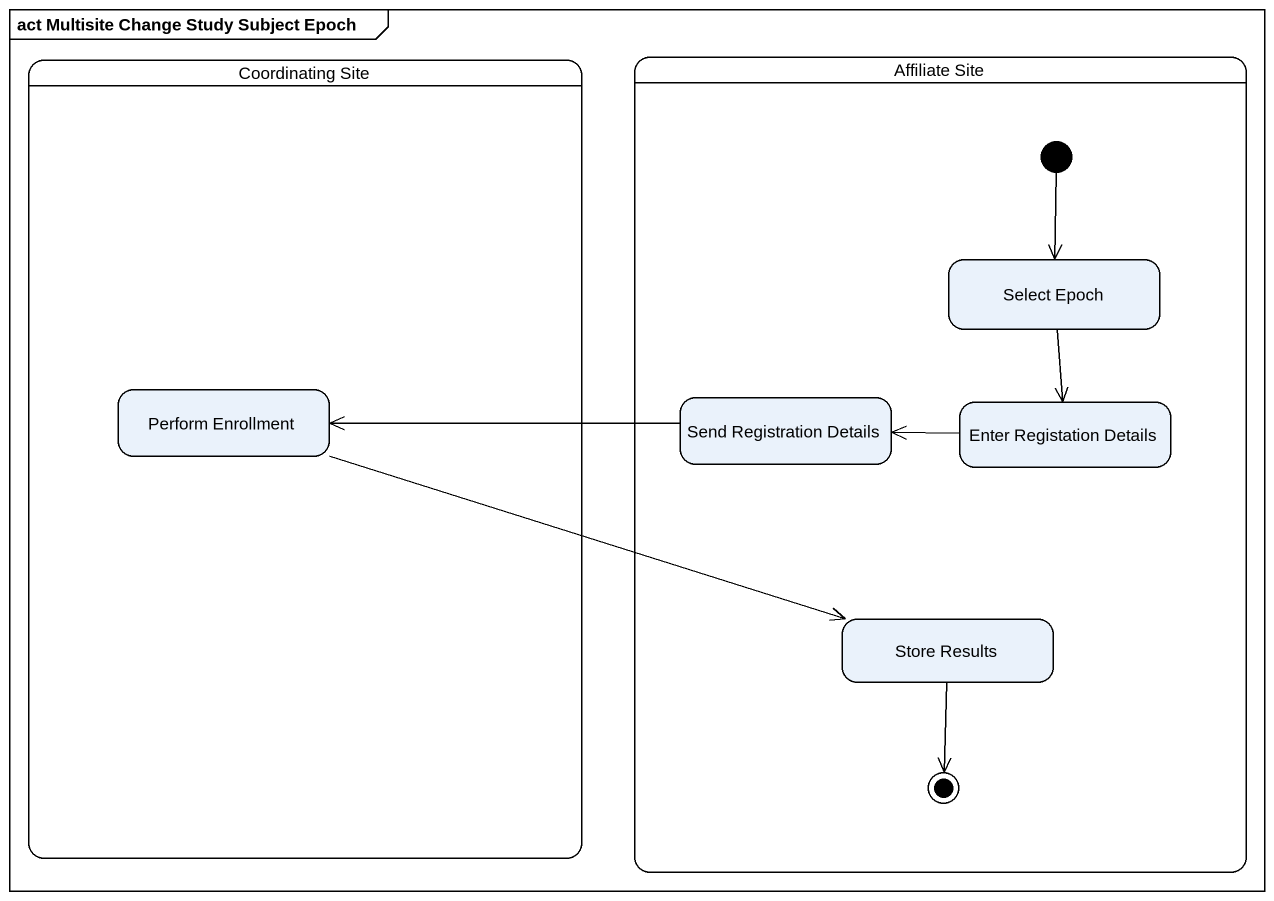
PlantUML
@startuml
mainframe act Multisite Change Study Subject Epoch
hide empty description
state "Coordinating Site" as Coordinating_Site {
  state "Perform Enrollment" as Perform_Enrollment
}
state "Affiliate Site" as Affiliate_Site {
  state "Select Epoch" as Select_Epoch
  state "Send Registration Details" as Send_Registration_Details
  state "Enter Registation Details" as Enter_Registation_Details
  state "Store Results" as Store_Results
  [*] --> Select_Epoch
  Store_Results --> [*]
}
Select_Epoch --> Enter_Registation_Details
Perform_Enrollment -right-> Store_Results
Send_Registration_Details -left-> Perform_Enrollment
Enter_Registation_Details -left-> Send_Registration_Details
@enduml
